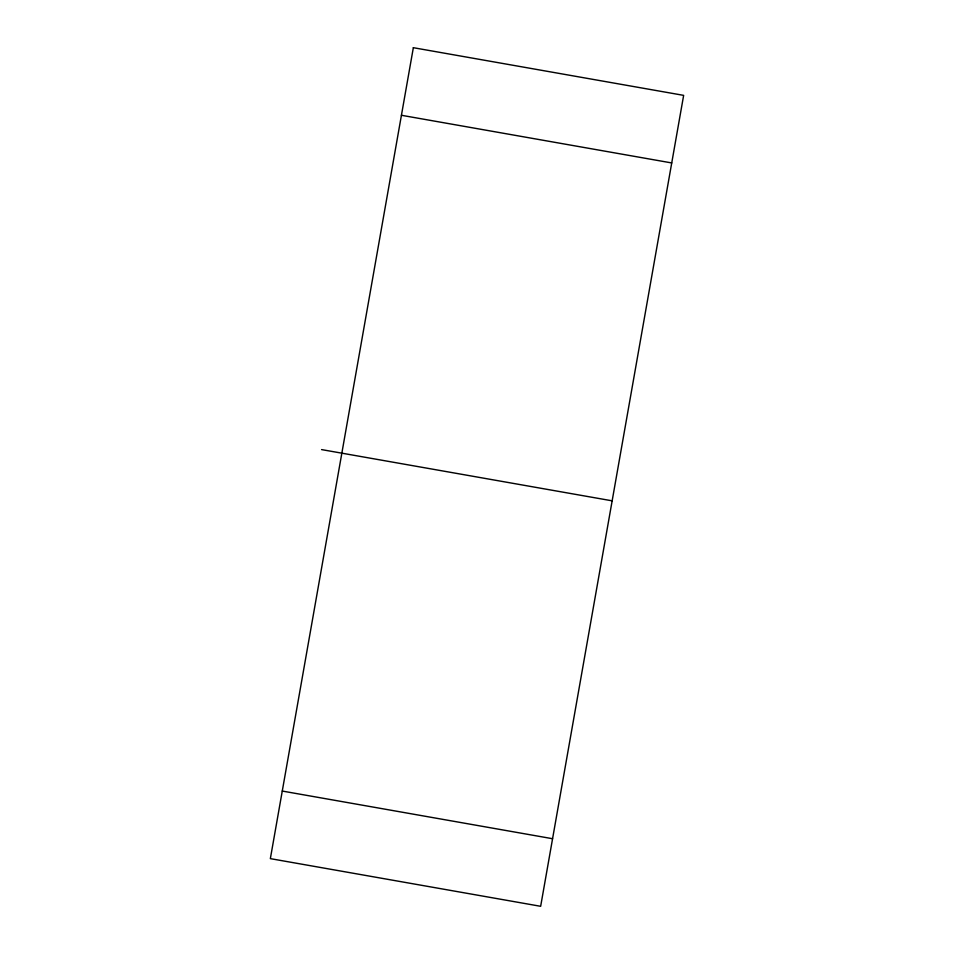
<?xml version="1.0" encoding="UTF-8"?>
<svg xmlns="http://www.w3.org/2000/svg" width="954" height="954" viewBox="0 0 954 954"><rect width="100%" height="100%" fill="white"/><g stroke="black" fill="none" stroke-linecap="round" stroke-linejoin="round"><path stroke-width="1.43" d="M401.419 115.279L671.735 162.943M321.57 449.596L612.158 500.826M282.265 791.057L552.581 838.721M413.344 47.7L270.352 858.636L540.656 906.3L683.648 95.364L413.344 47.7"/></g></svg>
